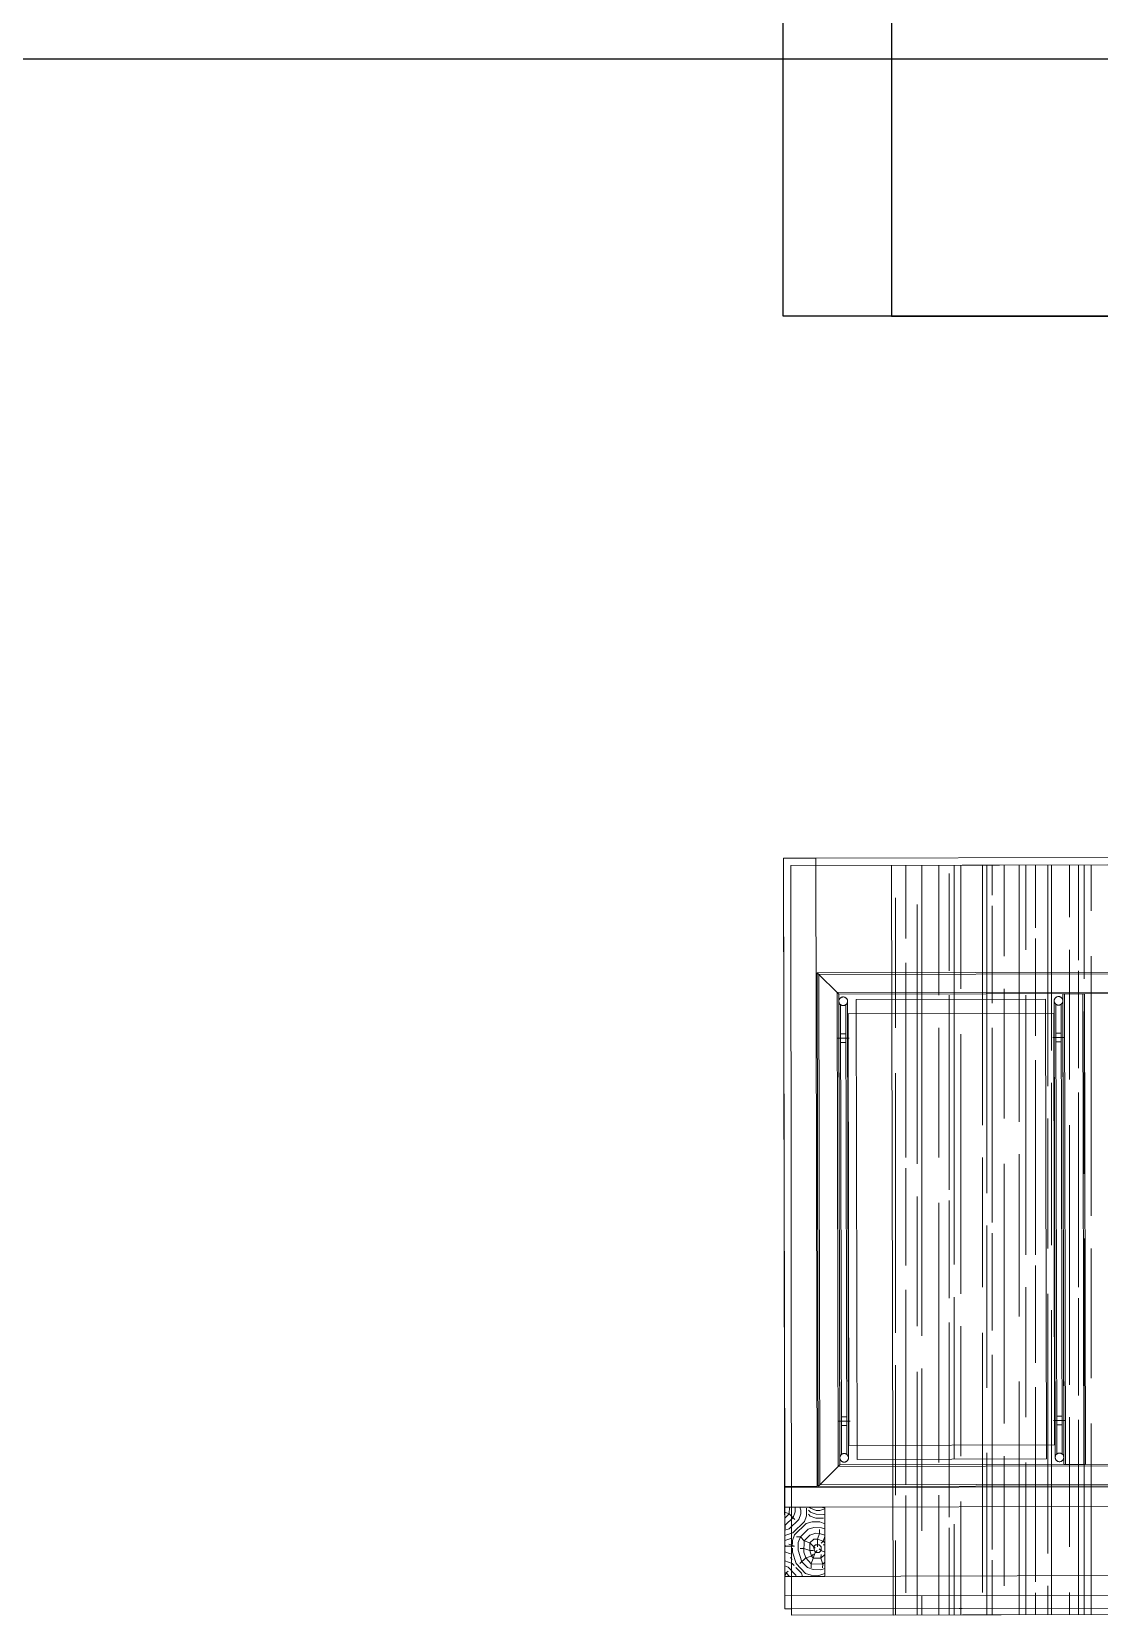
# Model space of a CAD drawing. Header units: inches. Extents: x 54 to 199, y 70 to 109.
# Drawn here: x 93.407 to 94.393, y 76.605 to 78.069 of the extents above; entities that cross this region are included whole.
import ezdxf
from ezdxf.enums import TextEntityAlignment as Align

# ---------------------------------------------------------------- set-up
doc = ezdxf.new("R2010")
doc.units = ezdxf.units.IN
doc.header["$MEASUREMENT"] = 0
for name, pattern in [('ACAD_ISO02W100', [15, 12, -3]), ('DASHED', [0.75, 0.5, -0.25]), ('DGN Style 5', [15.868117, 6.800621, -9.067495])]:
    doc.linetypes.add(name, pattern=pattern)
doc.layers.add('A002_Pen02', color=2, linetype='Continuous')
doc.layers.add('GOLDCLADDING', color=7, linetype='Continuous', true_color=0xffc20a)
doc.layers.add('HATCH-EEE', color=6, linetype='Continuous', lineweight=9)
doc.styles.add('ROMANS', font='romans.shx')

# ---------------------------------------------------------------- blocks, each defined once
blk = doc.blocks.new('YJYJJYJTYJTY')
at = {"color": 252}
for p, q in [((-1.1353, 4.9224, -0.0791), (-1.1353, 5.5174, -0.0791)), ((-1.0353, 5.5174, -0.0791), (-1.0353, 4.9224, -0.0791)), ((0.5847, 4.9224, -0.0791), (-1.1353, 4.9224, -0.0791)), ((-1.0353, 4.9224, -0.0791), (-0.8353, 4.9224, -0.0791))]:
    blk.add_line(p, q, dxfattribs=at)
at = {"color": 252, "lineweight": 0, "ltscale": 3}
for p, q in [((-1.1351, 4.4214, -0.0791), (-0.7351, 4.4222, -0.0791)), ((-1.1337, 3.7274, -0.0791), (-1.1351, 4.4214, -0.0791)), ((-1.1281, 4.4144, -0.0791), (-0.7351, 4.4152, -0.0791)), ((-1.1277, 3.7274, -0.0791), (-1.1281, 4.4144, -0.0791)), ((-1.0351, 4.4146, -0.0791), (-0.8351, 4.415, -0.0791)), ((-1.0336, 3.7216, -0.0791), (-1.0351, 4.4146, -0.0791)), ((-0.7337, 3.7282, -0.0791), (-1.1337, 3.7274, -0.0791)), ((-0.7337, 3.7282, -0.0791), (-1.1277, 3.7274, -0.0791)), ((-0.6836, 3.7223, -0.0791), (-1.1276, 3.7214, -0.0791)), ((-0.8336, 3.722, -0.0791), (-1.0336, 3.7216, -0.0791))]:
    blk.add_line(p, q, dxfattribs=at)
at = {"color": 252, "linetype": 'DASHED', "lineweight": 0, "ltscale": 30}
for p, q in [((-1.1351, 4.4214, -0.0791), (-1.1051, 4.4214, -0.0791)), ((-1.1339, 3.8404, -0.0791), (-1.1351, 4.4214, -0.0791)), ((-1.1051, 4.4214, -0.0791), (-1.1039, 3.8404, -0.0791)), ((0.3361, 3.8424, -0.0791), (-1.1339, 3.8394, -0.0791)), ((-1.1039, 3.8404, -0.0791), (-1.1339, 3.8404, -0.0791)), ((-1.1339, 3.8394, -0.0791), (-1.1339, 3.8214, -0.0791)), ((-1.1339, 3.8214, -0.0791), (0.3361, 3.8244, -0.0791)), ((-1.0969, 3.8214, -0.0791), (-1.1339, 3.8214, -0.0791)), ((-1.1339, 3.8214, -0.0791), (-1.1337, 3.7574, -0.0791)), ((-1.0967, 3.7574, -0.0791), (-1.0969, 3.8214, -0.0791)), ((-1.1337, 3.7574, -0.0791), (0.3363, 3.7604, -0.0791)), ((-1.1337, 3.7394, -0.0791), (-1.1337, 3.7574, -0.0791)), ((-1.1337, 3.7574, -0.0791), (-1.0967, 3.7574, -0.0791)), ((0.3363, 3.7424, -0.0791), (-1.1337, 3.7394, -0.0791)), ((0.3363, 3.7424, -0.0791), (-1.1337, 3.7394, -0.0791)), ((-1.1337, 3.7394, -0.0791), (-1.1337, 3.7274, -0.0791)), ((-1.1337, 3.7274, -0.0791), (-1.1277, 3.7274, -0.0791)), ((-1.1277, 3.7274, -0.0791), (-1.1276, 3.7214, -0.0791)), ((-1.1276, 3.7214, -0.0791), (0.3304, 3.7244, -0.0791))]:
    blk.add_line(p, q, dxfattribs=at)
at = {"color": 252, "linetype": 'ACAD_ISO02W100', "lineweight": 0, "ltscale": 3}
for p, q in [((-1.1039, 4.3154, -0.0791), (0.3041, 4.3183, -0.0791)), ((-1.0838, 4.2955, -0.0791), (-1.1039, 4.3154, -0.0791)), ((-1.1029, 3.8404, -0.0791), (-1.1039, 4.3154, -0.0791)), ((-1.1024, 4.3139, -0.0791), (0.3026, 4.3168, -0.0791)), ((-1.1014, 3.8419, -0.0791), (-1.1024, 4.3139, -0.0791)), ((-1.0853, 4.297, -0.0791), (0.2857, 4.2998, -0.0791)), ((-1.0844, 3.859, -0.0791), (-1.0853, 4.297, -0.0791)), ((-1.0838, 4.2955, -0.0791), (0.2842, 4.2983, -0.0791)), ((-1.0829, 3.8605, -0.0791), (-1.0838, 4.2955, -0.0791)), ((-0.8568, 4.2959, -0.0791), (-0.8768, 4.2959, -0.0791)), ((-0.8768, 4.2959, -0.0791), (-0.8759, 3.8609, -0.0791)), ((-0.8744, 3.8609, -0.0791), (-0.8753, 4.2959, -0.0791)), ((-0.8574, 3.8609, -0.0791), (-0.8583, 4.2959, -0.0791)), ((-0.8559, 3.8609, -0.0791), (-0.8568, 4.2959, -0.0791)), ((-1.0829, 3.8605, -0.0791), (-1.1029, 3.8404, -0.0791)), ((0.2866, 3.8618, -0.0791), (-1.0844, 3.859, -0.0791)), ((0.2851, 3.8633, -0.0791), (-1.0829, 3.8605, -0.0791)), ((-0.8759, 3.8609, -0.0791), (-0.8559, 3.8609, -0.0791)), ((0.3051, 3.8433, -0.0791), (-1.1029, 3.8404, -0.0791)), ((0.3036, 3.8448, -0.0791), (-1.1014, 3.8419, -0.0791))]:
    blk.add_line(p, q, dxfattribs=at)
at = {"color": 252, "linetype": 'DGN Style 5', "lineweight": 0, "ltscale": 3}
for p, q in [((-1.0678, 4.2905, -0.0791), (-0.8928, 4.2909, -0.0791)), ((-1.0669, 3.8655, -0.0791), (-1.0678, 4.2905, -0.0791)), ((-0.8928, 4.2909, -0.0791), (-0.8919, 3.8659, -0.0791)), ((-0.8848, 4.2894, -0.0791), (-0.8839, 3.8674, -0.0791)), ((-0.8759, 3.8674, -0.0791), (-0.8768, 4.2894, -0.0791)), ((-1.0829, 3.867, -0.0791), (-1.0838, 4.289, -0.0791)), ((-1.0815, 3.8701, -0.0791), (-1.0823, 4.2858, -0.0791)), ((-1.0773, 4.2859, -0.0791), (-1.0765, 3.8701, -0.0791)), ((-1.0758, 4.289, -0.0791), (-1.0749, 3.867, -0.0791)), ((-1.0753, 4.2775, -0.0791), (-0.8853, 4.2779, -0.0791)), ((-1.0745, 3.8785, -0.0791), (-1.0753, 4.2775, -0.0791)), ((-0.8853, 4.2779, -0.0791), (-0.8845, 3.8789, -0.0791)), ((-0.8833, 4.2863, -0.0791), (-0.8825, 3.8705, -0.0791)), ((-0.8775, 3.8705, -0.0791), (-0.8783, 4.2863, -0.0791)), ((-1.0743, 4.255, -0.0791), (-1.0853, 4.255, -0.0791)), ((-0.8862, 4.2554, -0.0791), (-0.8753, 4.2554, -0.0791)), ((-1.0735, 3.901, -0.0791), (-1.0845, 3.901, -0.0791)), ((-0.8855, 3.9014, -0.0791), (-0.8745, 3.9014, -0.0791)), ((-1.0815, 3.8701, -0.0791), (-1.0815, 3.8701, -0.0791)), ((-0.8845, 3.8789, -0.0791), (-1.0745, 3.8785, -0.0791)), ((-0.8919, 3.8659, -0.0791), (-1.0669, 3.8655, -0.0791)), ((-0.8775, 3.8705, -0.0791), (-0.8775, 3.8705, -0.0791))]:
    blk.add_line(p, q, dxfattribs=at)
at = {"color": 252, "linetype": 'Continuous', "lineweight": 0}
for p, q in [((-1.1295, 3.8214, -0.0791), (-1.1296, 3.8153, -0.0791)), ((-1.1245, 3.8214, -0.0791), (-1.1242, 3.8205, -0.0791)), ((-1.1198, 3.8214, -0.0791), (-1.1189, 3.8187, -0.0791)), ((-1.1112, 3.8214, -0.0791), (-1.1101, 3.8203, -0.0791)), ((-1.1, 3.8214, -0.0791), (-1.0969, 3.8203, -0.0791)), ((-1.1338, 3.8168, -0.0791), (-1.1296, 3.8153, -0.0791)), ((-1.1296, 3.8153, -0.0791), (-1.1338, 3.8113, -0.0791)), ((-1.1338, 3.8063, -0.0791), (-1.1334, 3.8048, -0.0791)), ((-1.1262, 3.8117, -0.0791), (-1.1334, 3.8048, -0.0791)), ((-1.1209, 3.8099, -0.0791), (-1.1299, 3.8012, -0.0791)), ((-1.1296, 3.8153, -0.0791), (-1.1244, 3.8099, -0.0791)), ((-1.1156, 3.808, -0.0791), (-1.1264, 3.7976, -0.0791)), ((-1.1243, 3.817, -0.0791), (-1.1262, 3.8117, -0.0791)), ((-1.1139, 3.8062, -0.0791), (-1.1247, 3.7958, -0.0791)), ((-1.1242, 3.8205, -0.0791), (-1.1243, 3.817, -0.0791)), ((-1.119, 3.8151, -0.0791), (-1.1209, 3.8099, -0.0791)), ((-1.1189, 3.8187, -0.0791), (-1.119, 3.8151, -0.0791)), ((-1.1138, 3.8133, -0.0791), (-1.1156, 3.808, -0.0791)), ((-1.1139, 3.8062, -0.0791), (-1.1085, 3.8079, -0.0791)), ((-1.1136, 3.8203, -0.0791), (-1.1137, 3.8133, -0.0791)), ((-1.1119, 3.8185, -0.0791), (-1.1101, 3.8167, -0.0791)), ((-1.1119, 3.815, -0.0791), (-1.1102, 3.8132, -0.0791)), ((-1.1102, 3.8167, -0.0791), (-1.1049, 3.8149, -0.0791)), ((-1.1102, 3.8132, -0.0791), (-1.105, 3.8113, -0.0791)), ((-1.1101, 3.8203, -0.0791), (-1.1048, 3.8184, -0.0791)), ((-1.1085, 3.8079, -0.0791), (-1.1015, 3.8077, -0.0791)), ((-1.1049, 3.8149, -0.0791), (-1.0978, 3.8147, -0.0791)), ((-1.1049, 3.8113, -0.0791), (-1.0979, 3.8112, -0.0791)), ((-1.1048, 3.8184, -0.0791), (-1.1013, 3.8183, -0.0791)), ((-1.1015, 3.8077, -0.0791), (-1.0968, 3.8061, -0.0791)), ((-1.1013, 3.8183, -0.0791), (-1.0969, 3.8197, -0.0791)), ((-1.0978, 3.8147, -0.0791), (-1.0968, 3.8144, -0.0791)), ((-1.1338, 3.8048, -0.0791), (-1.1334, 3.8048, -0.0791)), ((-1.1338, 3.8, -0.0791), (-1.1299, 3.8012, -0.0791)), ((-1.1338, 3.7953, -0.0791), (-1.1264, 3.7976, -0.0791)), ((-1.1336, 3.7907, -0.0791), (-1.1283, 3.7923, -0.0791)), ((-1.1334, 3.8048, -0.0791), (-1.1334, 3.8013, -0.0791)), ((-1.1247, 3.7958, -0.0791), (-1.1266, 3.7905, -0.0791)), ((-1.123, 3.794, -0.0791), (-1.1194, 3.7939, -0.0791)), ((-1.1194, 3.7939, -0.0791), (-1.1213, 3.7887, -0.0791)), ((-1.1122, 3.8009, -0.0791), (-1.1194, 3.7939, -0.0791)), ((-1.1194, 3.7939, -0.0791), (-1.116, 3.7903, -0.0791)), ((-1.1106, 3.7955, -0.0791), (-1.116, 3.7903, -0.0791)), ((-1.1122, 3.8009, -0.0791), (-1.1069, 3.8025, -0.0791)), ((-1.1071, 3.7919, -0.0791), (-1.1107, 3.7885, -0.0791)), ((-1.1105, 3.7955, -0.0791), (-1.1052, 3.7972, -0.0791)), ((-1.1071, 3.7919, -0.0791), (-1.1036, 3.7918, -0.0791)), ((-1.1069, 3.8025, -0.0791), (-1.0998, 3.8024, -0.0791)), ((-1.1052, 3.7972, -0.0791), (-1.1017, 3.7971, -0.0791)), ((-1.1036, 3.7918, -0.0791), (-1.1037, 3.7848, -0.0791)), ((-1.1017, 3.7971, -0.0791), (-1.1036, 3.7918, -0.0791)), ((-1.1036, 3.7918, -0.0791), (-1.0983, 3.79, -0.0791)), ((-1.1016, 3.8006, -0.0791), (-1.1017, 3.7971, -0.0791)), ((-1.1017, 3.7971, -0.0791), (-1.0968, 3.7954, -0.0791)), ((-1.0998, 3.8024, -0.0791), (-1.0968, 3.8013, -0.0791)), ((-1.0968, 3.7942, -0.0791), (-1.0983, 3.79, -0.0791)), ((-1.1338, 3.7907, -0.0791), (-1.1336, 3.7907, -0.0791)), ((-1.1338, 3.786, -0.0791), (-1.132, 3.7853, -0.0791)), ((-1.1338, 3.7848, -0.0791), (-1.132, 3.7853, -0.0791)), ((-1.1338, 3.78, -0.0791), (-1.1286, 3.7782, -0.0791)), ((-1.132, 3.7853, -0.0791), (-1.1249, 3.7852, -0.0791)), ((-1.1301, 3.7872, -0.0791), (-1.1249, 3.7854, -0.0791)), ((-1.1267, 3.7835, -0.0791), (-1.1268, 3.7799, -0.0791)), ((-1.1268, 3.7799, -0.0791), (-1.1234, 3.7692, -0.0791)), ((-1.1266, 3.7905, -0.0791), (-1.1266, 3.787, -0.0791)), ((-1.1213, 3.7887, -0.0791), (-1.1214, 3.7816, -0.0791)), ((-1.1214, 3.7816, -0.0791), (-1.1181, 3.7709, -0.0791)), ((-1.1196, 3.7833, -0.0791), (-1.1161, 3.7833, -0.0791)), ((-1.116, 3.7903, -0.0791), (-1.1162, 3.7797, -0.0791)), ((-1.1162, 3.7797, -0.0791), (-1.1145, 3.7744, -0.0791)), ((-1.1161, 3.7833, -0.0791), (-1.1108, 3.7814, -0.0791)), ((-1.116, 3.7903, -0.0791), (-1.1107, 3.7885, -0.0791)), ((-1.1107, 3.7884, -0.0791), (-1.1108, 3.7814, -0.0791)), ((-1.1108, 3.7814, -0.0791), (-1.1073, 3.7813, -0.0791)), ((-1.1108, 3.7814, -0.0791), (-1.1092, 3.776, -0.0791)), ((-1.1107, 3.7885, -0.0791), (-1.1058, 3.7834, -0.0791)), ((-1.1056, 3.7795, -0.0791), (-1.1093, 3.769, -0.0791)), ((-1.1074, 3.7778, -0.0791), (-1.1092, 3.776, -0.0791)), ((-1.1054, 3.7866, -0.0791), (-1.1072, 3.7848, -0.0791)), ((-1.1072, 3.7848, -0.0791), (-1.1056, 3.7795, -0.0791)), ((-1.1038, 3.7812, -0.0791), (-1.1056, 3.7795, -0.0791)), ((-1.1056, 3.7795, -0.0791), (-1.102, 3.7794, -0.0791)), ((-1.1054, 3.7866, -0.0791), (-1.1019, 3.7865, -0.0791)), ((-1.102, 3.783, -0.0791), (-1.1002, 3.7812, -0.0791)), ((-1.1002, 3.7812, -0.0791), (-1.102, 3.7794, -0.0791)), ((-1.1019, 3.7865, -0.0791), (-1.1002, 3.7847, -0.0791)), ((-1.0968, 3.7776, -0.0791), (-1.1004, 3.7741, -0.0791)), ((-1.1003, 3.7776, -0.0791), (-1.1004, 3.7741, -0.0791)), ((-1.1002, 3.7847, -0.0791), (-1.1002, 3.7812, -0.0791)), ((-1.1002, 3.7812, -0.0791), (-1.0968, 3.7799, -0.0791)), ((-1.0983, 3.79, -0.0791), (-1.1001, 3.7882, -0.0791)), ((-1.0984, 3.7864, -0.0791), (-1.0968, 3.7864, -0.0791)), ((-1.0983, 3.79, -0.0791), (-1.0968, 3.7884, -0.0791)), ((-1.1338, 3.7717, -0.0791), (-1.127, 3.7693, -0.0791)), ((-1.1337, 3.767, -0.0791), (-1.1306, 3.7659, -0.0791)), ((-1.1307, 3.7623, -0.0791), (-1.1325, 3.7606, -0.0791)), ((-1.1306, 3.7659, -0.0791), (-1.1237, 3.7586, -0.0791)), ((-1.1286, 3.7747, -0.0791), (-1.1269, 3.7729, -0.0791)), ((-1.127, 3.7693, -0.0791), (-1.1252, 3.7675, -0.0791)), ((-1.1235, 3.7657, -0.0791), (-1.1183, 3.7603, -0.0791)), ((-1.1234, 3.7693, -0.0791), (-1.1148, 3.7602, -0.0791)), ((-1.1145, 3.7744, -0.0791), (-1.1199, 3.7692, -0.0791)), ((-1.1181, 3.7709, -0.0791), (-1.1129, 3.7655, -0.0791)), ((-1.1145, 3.7744, -0.0791), (-1.1092, 3.776, -0.0791)), ((-1.1145, 3.7744, -0.0791), (-1.1093, 3.769, -0.0791)), ((-1.1129, 3.7655, -0.0791), (-1.1077, 3.7636, -0.0791)), ((-1.1093, 3.769, -0.0791), (-1.1094, 3.7654, -0.0791)), ((-1.1093, 3.769, -0.0791), (-1.0987, 3.7688, -0.0791)), ((-1.1092, 3.776, -0.0791), (-1.1074, 3.7742, -0.0791)), ((-1.1076, 3.7636, -0.0791), (-1.1006, 3.7635, -0.0791)), ((-1.1074, 3.7742, -0.0791), (-1.1004, 3.7741, -0.0791)), ((-1.1006, 3.7635, -0.0791), (-1.0967, 3.7647, -0.0791)), ((-1.1004, 3.7741, -0.0791), (-1.0987, 3.7688, -0.0791)), ((-1.0987, 3.7688, -0.0791), (-1.0988, 3.7652, -0.0791)), ((-1.0967, 3.7706, -0.0791), (-1.0987, 3.7688, -0.0791)), ((-1.1337, 3.761, -0.0791), (-1.1325, 3.7606, -0.0791)), ((-1.1325, 3.7606, -0.0791), (-1.1336, 3.7574, -0.0791)), ((-1.1325, 3.7606, -0.0791), (-1.1294, 3.7574, -0.0791)), ((-1.1237, 3.7586, -0.0791), (-1.1233, 3.7574, -0.0791)), ((-1.1183, 3.7603, -0.0791), (-1.1174, 3.7574, -0.0791)), ((-1.1148, 3.7602, -0.0791), (-1.1095, 3.7584, -0.0791)), ((-1.1095, 3.7584, -0.0791), (-1.1024, 3.7582, -0.0791)), ((-1.1024, 3.7582, -0.0791), (-1.0967, 3.76, -0.0791))]:
    blk.add_line(p, q, dxfattribs=at)
at = {"color": 252, "linetype": 'DGN Style 5', "lineweight": 0, "ltscale": 3}
for centre in [(-1.0798, 4.289, -0.0791), (-0.8808, 4.2894, -0.0791), (-1.0789, 3.867, -0.0791), (-0.8799, 3.8674, -0.0791)]:
    blk.add_circle(centre, 0.004, dxfattribs=at)
for centre, start, end in [((-1.0798, 4.289, -0.0791), 231.4361, 270.1183), ((-1.0798, 4.289, -0.0791), 270.1183, 308.7603), ((-0.8808, 4.2894, -0.0791), 231.4764, 270.1183), ((-0.8808, 4.2894, -0.0791), 270.1183, 308.8005), ((-1.0789, 3.867, -0.0791), 90.1183, 128.7603), ((-1.0789, 3.867, -0.0791), 51.4764, 90.1183), ((-0.8799, 3.8674, -0.0791), 90.1183, 128.7603), ((-0.8799, 3.8674, -0.0791), 51.4764, 90.1183)]:
    blk.add_arc(centre, 0.004, start, end, dxfattribs=at)
at = {"layer": 'A002_Pen02', "color": 252, "linetype": 'DGN Style 5', "lineweight": 0}
for p, q in [((-1.0773, 4.259, -0.0791), (-1.0823, 4.259, -0.0791)), ((-1.0772, 4.251, -0.0791), (-1.0822, 4.251, -0.0791)), ((-0.8833, 4.2594, -0.0791), (-0.8783, 4.2594, -0.0791)), ((-0.8832, 4.2514, -0.0791), (-0.8782, 4.2514, -0.0791)), ((-1.0765, 3.905, -0.0791), (-1.0815, 3.905, -0.0791)), ((-1.0765, 3.897, -0.0791), (-1.0815, 3.897, -0.0791)), ((-0.8825, 3.9054, -0.0791), (-0.8775, 3.9054, -0.0791)), ((-0.8825, 3.8974, -0.0791), (-0.8775, 3.8974, -0.0791))]:
    blk.add_line(p, q, dxfattribs=at)
at = {"layer": 'HATCH-EEE', "color": 252, "linetype": 'Continuous', "lineweight": 0, "ltscale": 0.01}
for p, q in [((-1.0315, 4.4146, -0.1416), (-1.0315, 4.4146, -0.1416)), ((-1.0219, 4.3471, -0.1416), (-1.0219, 4.4146, -0.1416)), ((-1.0072, 3.9796, -0.1416), (-1.0072, 4.4146, -0.1416)), ((-0.9913, 4.2946, -0.1416), (-0.9913, 4.4147, -0.1416)), ((-0.982, 4.3171, -0.1416), (-0.982, 4.4071, -0.1416)), ((-0.9772, 4.0456, -0.1416), (-0.9772, 4.4147, -0.1416)), ((-0.9712, 4.3006, -0.1416), (-0.9712, 4.4147, -0.1416)), ((-0.9511, 4.1746, -0.1416), (-0.9511, 4.4146, -0.1416)), ((-0.9472, 4.1116, -0.1416), (-0.9472, 4.4148, -0.1416)), ((-0.9421, 4.387, -0.1416), (-0.9421, 4.4148, -0.1416)), ((-0.931, 4.3306, -0.1416), (-0.931, 4.4148, -0.1416)), ((-0.9172, 4.1776, -0.1416), (-0.9172, 4.4148, -0.1416)), ((-0.9109, 4.3366, -0.1416), (-0.9109, 4.4148, -0.1416)), ((-0.9022, 4.357, -0.1416), (-0.9022, 4.4148, -0.1416)), ((-0.8908, 4.2106, -0.1416), (-0.8908, 4.4149, -0.1416)), ((-0.8872, 4.2436, -0.1416), (-0.8872, 4.4149, -0.1416)), ((-0.8707, 4.3666, -0.1416), (-0.8707, 4.4149, -0.1416)), ((-0.8623, 4.327, -0.1416), (-0.8623, 4.4149, -0.1416)), ((-0.8572, 4.3096, -0.1416), (-0.8572, 4.4149, -0.1416)), ((-0.8506, 4.3726, -0.1416), (-0.8506, 4.415, -0.1416)), ((-1.0315, 4.2646, -0.1416), (-1.0315, 4.3846, -0.1416)), ((-1.0114, 4.1386, -0.1416), (-1.0114, 4.3786, -0.1416)), ((-0.9421, 4.2871, -0.1416), (-0.9421, 4.3771, -0.1416)), ((-0.9022, 4.2571, -0.1416), (-0.9022, 4.3471, -0.1416)), ((-0.8707, 4.2166, -0.1416), (-0.8707, 4.3366, -0.1416)), ((-1.0219, 4.1446, -0.1416), (-1.0219, 4.3246, -0.1416)), ((-0.8506, 4.0906, -0.1416), (-0.8506, 4.3306, -0.1416)), ((-0.8623, 4.2271, -0.1416), (-0.8623, 4.3171, -0.1416)), ((-0.982, 4.1146, -0.1416), (-0.982, 4.2946, -0.1416)), ((-0.931, 4.1806, -0.1416), (-0.931, 4.3006, -0.1416)), ((-0.9109, 4.0546, -0.1416), (-0.9109, 4.2946, -0.1416)), ((-0.8572, 4.1296, -0.1416), (-0.8572, 4.2796, -0.1416)), ((-0.9913, 4.1446, -0.1416), (-0.9913, 4.2646, -0.1416)), ((-0.9421, 4.0846, -0.1416), (-0.9421, 4.2646, -0.1416)), ((-0.9712, 4.0186, -0.1416), (-0.9712, 4.2586, -0.1416)), ((-0.9022, 4.0546, -0.1416), (-0.9022, 4.2346, -0.1416)), ((-1.0315, 3.9826, -0.1416), (-1.0315, 4.2226, -0.1416)), ((-0.8872, 4.0636, -0.1416), (-0.8872, 4.2136, -0.1416)), ((-0.8623, 4.0246, -0.1416), (-0.8623, 4.2046, -0.1416)), ((-0.8908, 4.0606, -0.1416), (-0.8908, 4.1806, -0.1416)), ((-0.8707, 3.9346, -0.1416), (-0.8707, 4.1746, -0.1416)), ((-0.9511, 4.0246, -0.1416), (-0.9511, 4.1446, -0.1416)), ((-0.9172, 3.9976, -0.1416), (-0.9172, 4.1476, -0.1416)), ((-1.0219, 4.0447, -0.1416), (-1.0219, 4.1347, -0.1416)), ((-0.931, 3.8986, -0.1416), (-0.931, 4.1386, -0.1416)), ((-1.0114, 3.9886, -0.1416), (-1.0114, 4.1086, -0.1416)), ((-0.9913, 3.8626, -0.1416), (-0.9913, 4.1026, -0.1416)), ((-0.982, 4.0147, -0.1416), (-0.982, 4.1047, -0.1416)), ((-0.9472, 3.9316, -0.1416), (-0.9472, 4.0816, -0.1416)), ((-0.9421, 3.9847, -0.1416), (-0.9421, 4.0747, -0.1416)), ((-0.8572, 3.7219, -0.1416), (-0.8572, 4.0696, -0.1416)), ((-0.8506, 3.9406, -0.1416), (-0.8506, 4.0606, -0.1416)), ((-0.9022, 3.9547, -0.1416), (-0.9022, 4.0447, -0.1416)), ((-1.0219, 3.8422, -0.1416), (-1.0219, 4.0222, -0.1416)), ((-0.9772, 3.8656, -0.1416), (-0.9772, 4.0156, -0.1416)), ((-0.9109, 3.9046, -0.1416), (-0.9109, 4.0246, -0.1416)), ((-0.8908, 3.7786, -0.1416), (-0.8908, 4.0186, -0.1416)), ((-0.8623, 3.9247, -0.1416), (-0.8623, 4.0147, -0.1416)), ((-0.8872, 3.7219, -0.1416), (-0.8872, 4.0036, -0.1416)), ((-0.982, 3.8122, -0.1416), (-0.982, 3.9922, -0.1416)), ((-0.9712, 3.8686, -0.1416), (-0.9712, 3.9886, -0.1416)), ((-0.9511, 3.7426, -0.1416), (-0.9511, 3.9826, -0.1416)), ((-1.0315, 3.8326, -0.1416), (-1.0315, 3.9526, -0.1416)), ((-0.9421, 3.7822, -0.1416), (-0.9421, 3.9622, -0.1416)), ((-1.0114, 3.7216, -0.1416), (-1.0114, 3.9466, -0.1416)), ((-1.0072, 3.7996, -0.1416), (-1.0072, 3.9496, -0.1416)), ((-0.9172, 3.7218, -0.1416), (-0.9172, 3.9376, -0.1416)), ((-0.9022, 3.7522, -0.1416), (-0.9022, 3.9322, -0.1416)), ((-0.8707, 3.7846, -0.1416), (-0.8707, 3.9046, -0.1416)), ((-0.8623, 3.7222, -0.1416), (-0.8623, 3.9022, -0.1416)), ((-0.8506, 3.722, -0.1416), (-0.8506, 3.8986, -0.1416)), ((-0.9472, 3.7218, -0.1416), (-0.9472, 3.8716, -0.1416)), ((-0.931, 3.7486, -0.1416), (-0.931, 3.8686, -0.1416)), ((-0.9109, 3.7218, -0.1416), (-0.9109, 3.8626, -0.1416)), ((-1.0219, 3.7423, -0.1416), (-1.0219, 3.8323, -0.1416)), ((-0.9913, 3.7217, -0.1416), (-0.9913, 3.8326, -0.1416)), ((-0.9712, 3.7217, -0.1416), (-0.9712, 3.8266, -0.1416)), ((-0.982, 3.7217, -0.1416), (-0.982, 3.8023, -0.1416)), ((-0.9772, 3.7217, -0.1416), (-0.9772, 3.8056, -0.1416)), ((-1.0315, 3.7216, -0.1416), (-1.0315, 3.7906, -0.1416)), ((-0.9421, 3.7218, -0.1416), (-0.9421, 3.7723, -0.1416)), ((-0.8908, 3.7219, -0.1416), (-0.8908, 3.7486, -0.1416)), ((-1.0072, 3.7216, -0.1416), (-1.0072, 3.7396, -0.1416)), ((-0.9022, 3.7218, -0.1416), (-0.9022, 3.7423, -0.1416)), ((-0.8707, 3.7219, -0.1416), (-0.8707, 3.7426, -0.1416))]:
    blk.add_line(p, q, dxfattribs=at)
at = {"color": 252, "style": 'ROMANS'}
for p in [(4.7732, 7.306, -0.0791), (-4.2306, 7.1738, -0.0791), (-4.3022, 3.7717, -0.0791), (1.3636, 2.2432, -0.0791)]:
    blk.add_attdef('ELEV', text='', height=0.1035, dxfattribs=at).set_placement(p, align=Align.BOTTOM_LEFT)
for p in [(4.7732, 7.2372, -0.0791), (-4.2306, 7.105, -0.0791), (-4.3022, 3.7029, -0.0791), (1.3636, 2.1743, -0.0791)]:
    blk.add_attdef('LEVEL', text='', height=0.1035, dxfattribs=at).set_placement(p, align=Align.TOP_LEFT)

msp = doc.modelspace()

# ---------------------------------------------------------------- linework, layer by layer
at = {"elevation": 0.0191}
msp.add_lwpolyline([(99.1657, 78.0434), (91.9233, 78.0434), (91.9233, 80.8369), (89.2904, 80.8369), (89.3293, 80.3218)], dxfattribs=at)

# ---------------------------------------------------------------- block references
at = {"layer": 'GOLDCLADDING'}
msp.add_blockref('YJYJJYJTYJTY', (95.2365, 72.8835, 0.0791), dxfattribs=at)

doc.saveas('drawing.dxf')
